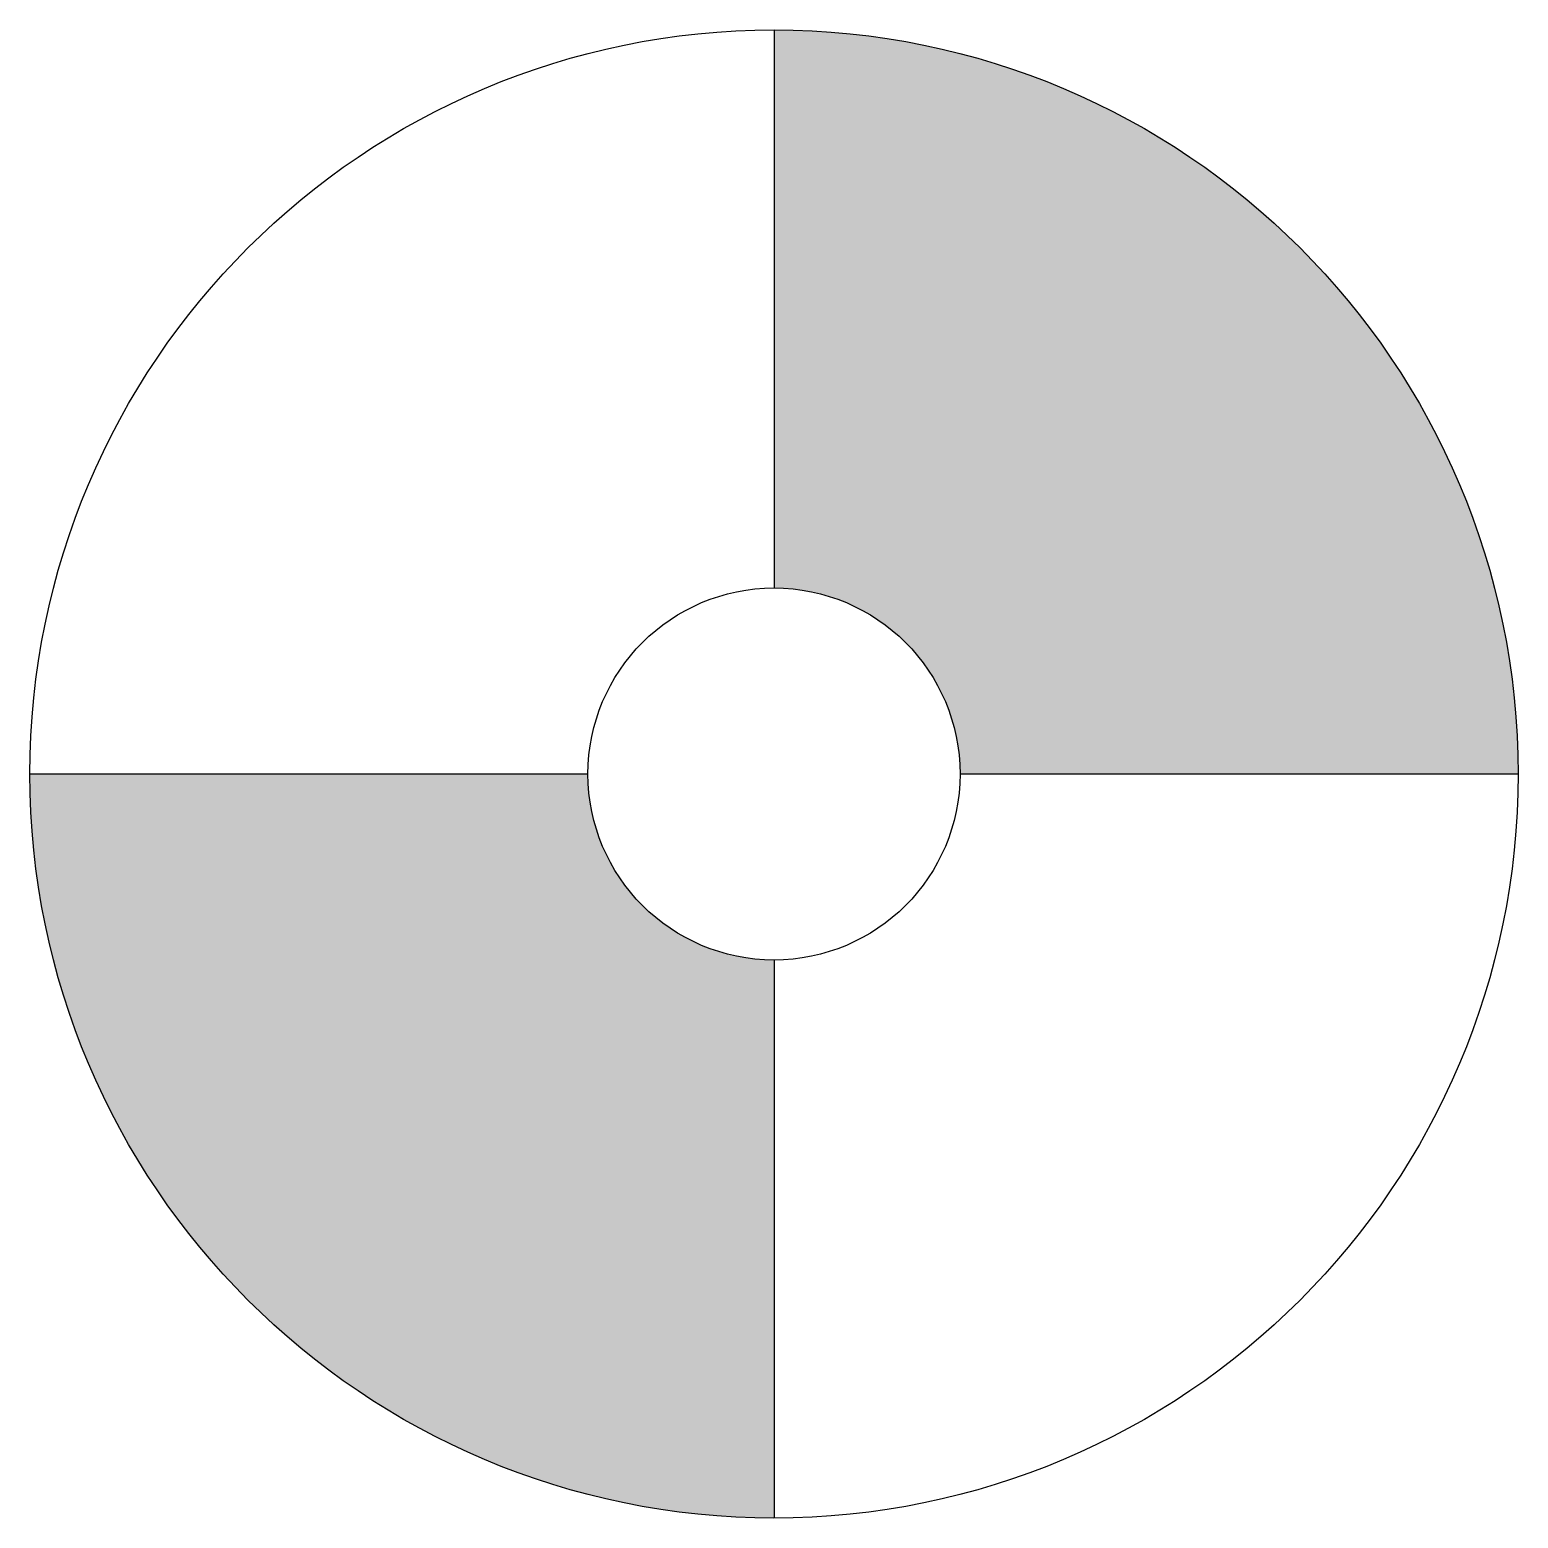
# Model space of a CAD drawing. Extents: x -12 to 12, y -12 to 12.
import ezdxf

# ---------------------------------------------------------------- set-up
doc = ezdxf.new("R2010")
doc.units = 0
doc.layers.get('0').update_dxf_attribs({"lineweight": 25, "true_color": 0xffffff})

msp = doc.modelspace()

# ---------------------------------------------------------------- hatches: boundary and pattern name
at = {"linetype": 'ByBlock', "lineweight": -2}
h = msp.add_hatch(color=0, dxfattribs=at)
edge = h.paths.add_edge_path(flags=0)
edge.add_arc((0, 0), 12, 180, 270)
edge.add_line((0, -12), (0, -3))
edge.add_arc((0, 0), 3, 180, 270, ccw=False)
edge.add_line((-3, 0), (-12, 0))
edge = h.paths.add_edge_path(flags=0)
edge.add_arc((0, 0), 12, 0, 90)
edge.add_line((0, 12), (0, 3))
edge.add_arc((0, 0), 3, 0, 90, ccw=False)
edge.add_line((3, 0), (12, 0))

# ---------------------------------------------------------------- linework, layer by layer
at = {"color": 0, "linetype": 'ByBlock', "lineweight": -2}
for p, q in [((0, 12), (0, 3)), ((0, 12), (0, 3)), ((-3, 0), (-12, 0)), ((12, 0), (3, 0)), ((0, -3), (0, -12))]:
    msp.add_line(p, q, dxfattribs=at)
for radius in [12, 3]:
    msp.add_circle((0, 0), radius, dxfattribs=at)

doc.saveas('drawing.dxf')
